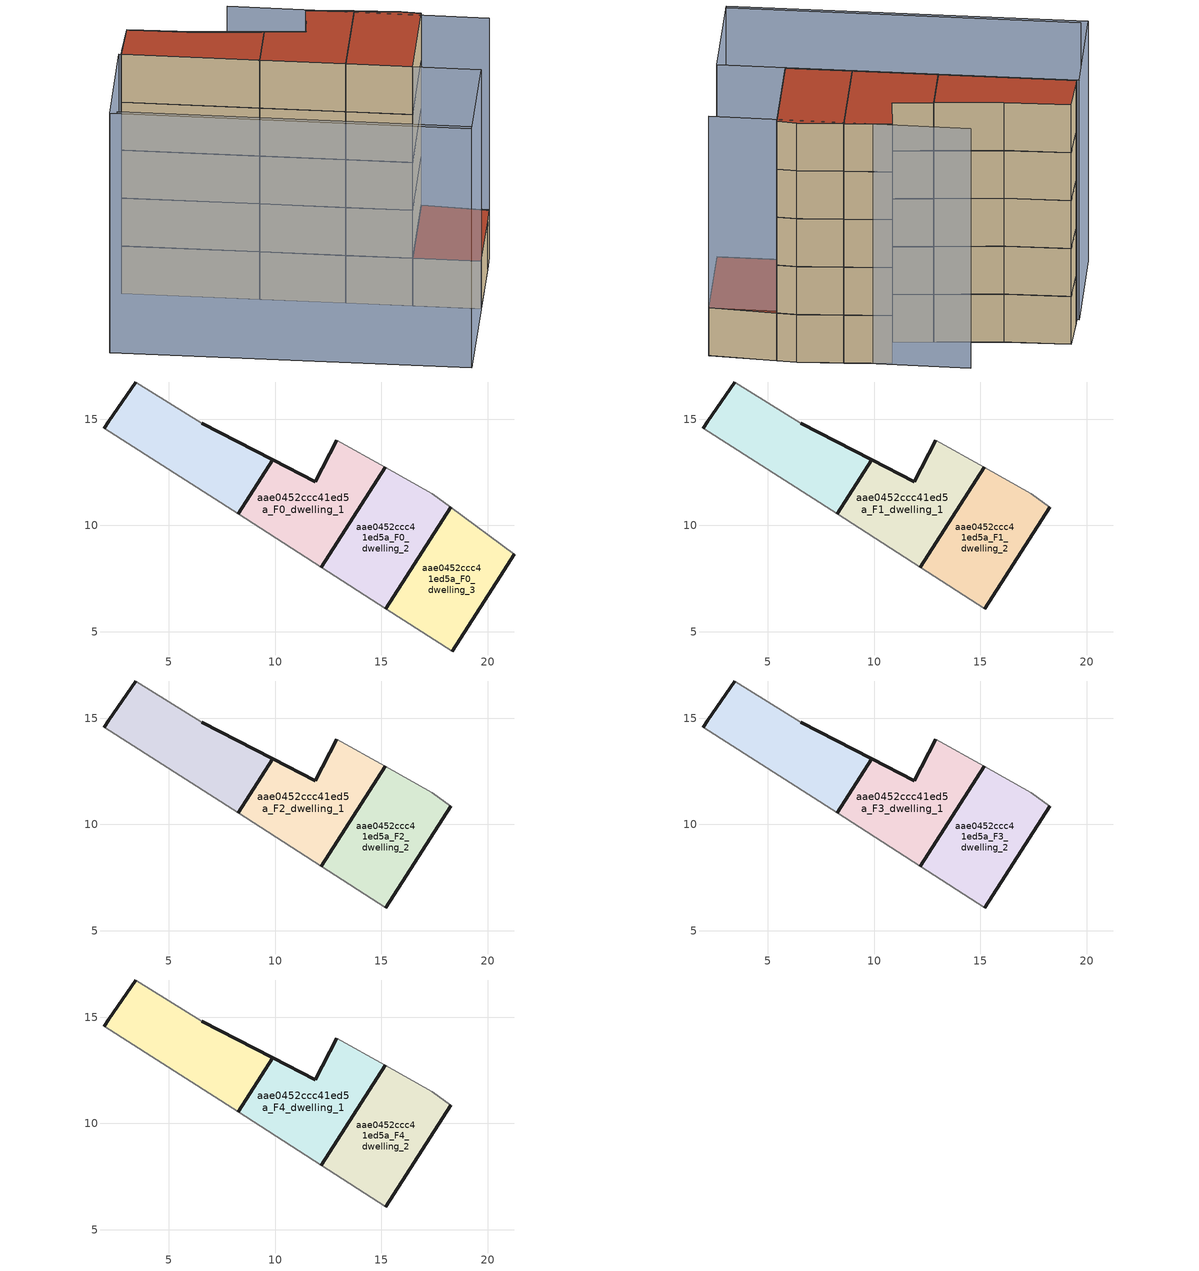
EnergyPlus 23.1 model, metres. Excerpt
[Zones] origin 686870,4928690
aae0452ccc41ed5a_F0_dwelling_0
 floor ground (EU_floor_Construction): 8.25,10.54 9.88,13.09 6.55,14.82 3.44,16.75 2.18,14.9 1.96,14.57 z0
 wall outside (EU_wall_Construction): 6.55,14.82 9.88,13.09 8.25,10.54 / 1.96,14.57 2.18,14.9 3.44,16.75 z0:3
 wall adiabatic (EU_wall_Construction): 8.25,10.54 1.96,14.57 / 3.44,16.75 6.55,14.82 z0:3
aae0452ccc41ed5a_F0_dwelling_1
 floor ground (EU_floor_Construction): 12.17,8.03 15.18,12.74 12.9,14.02 11.89,12.05 9.88,13.09 8.25,10.54 z0
 wall outside (EU_wall_Construction): 8.25,10.54 9.88,13.09 11.89,12.05 12.9,14.02 / 15.18,12.74 12.17,8.03 z0:3
 wall adiabatic (EU_wall_Construction): 12.17,8.03 8.25,10.54 / 12.9,14.02 15.18,12.74 z0:3
aae0452ccc41ed5a_F0_dwelling_2
 floor ground (EU_floor_Construction): 15.21,6.08 18.27,10.86 17.4,11.5 15.18,12.74 12.17,8.03 z0
 wall outside (EU_wall_Construction): 12.17,8.03 15.18,12.74 / 18.27,10.86 15.21,6.08 z0:3
 wall adiabatic (EU_wall_Construction): 15.21,6.08 12.17,8.03 / 15.18,12.74 17.4,11.5 18.27,10.86 z0:3
aae0452ccc41ed5a_F0_dwelling_3
 floor ground (EU_floor_Construction): 18.33,4.09 20.59,7.61 21.25,8.65 18.27,10.86 15.21,6.08 z0
 wall outside (EU_wall_Construction): 21.25,8.65 20.59,7.61 18.33,4.09 / 15.21,6.08 18.27,10.86 z0:3
 wall adiabatic (EU_wall_Construction): 18.33,4.09 15.21,6.08 / 18.27,10.86 21.25,8.65 z0:3
 roof outside (EU_roof_Construction): 21.25,8.65 20.59,7.61 18.33,4.09 15.21,6.08 18.27,10.86 z3
aae0452ccc41ed5a_F1_dwelling_0
 floor to aae0452ccc41ed5a_F0_dwelling_0 (EU_floor_Construction): 8.25,10.54 9.88,13.09 6.55,14.82 3.44,16.75 2.18,14.9 1.96,14.57 z3
 wall outside (EU_wall_Construction): 6.55,14.82 9.88,13.09 8.25,10.54 / 1.96,14.57 2.18,14.9 3.44,16.75 z3:6
 wall adiabatic (EU_wall_Construction): 8.25,10.54 1.96,14.57 / 3.44,16.75 6.55,14.82 z3:6
aae0452ccc41ed5a_F1_dwelling_1
 floor to aae0452ccc41ed5a_F0_dwelling_1 (EU_floor_Construction): 12.17,8.03 15.18,12.74 12.9,14.02 11.89,12.05 9.88,13.09 8.25,10.54 z3
 wall outside (EU_wall_Construction): 8.25,10.54 9.88,13.09 11.89,12.05 12.9,14.02 / 15.18,12.74 12.17,8.03 z3:6
 wall adiabatic (EU_wall_Construction): 12.17,8.03 8.25,10.54 / 12.9,14.02 15.18,12.74 z3:6
aae0452ccc41ed5a_F1_dwelling_2
 floor to aae0452ccc41ed5a_F0_dwelling_2 (EU_floor_Construction): 15.21,6.08 18.27,10.86 17.4,11.5 15.18,12.74 12.17,8.03 z3
 wall outside (EU_wall_Construction): 18.27,10.86 15.21,6.08 / 12.17,8.03 15.18,12.74 z3:6
 wall adiabatic (EU_wall_Construction): 15.21,6.08 12.17,8.03 / 15.18,12.74 17.4,11.5 18.27,10.86 z3:6
aae0452ccc41ed5a_F2_dwelling_0
 floor to aae0452ccc41ed5a_F1_dwelling_0 (EU_floor_Construction): 8.25,10.54 9.88,13.09 6.55,14.82 3.44,16.75 2.18,14.9 1.96,14.57 z6
 wall outside (EU_wall_Construction): 6.55,14.82 9.88,13.09 8.25,10.54 / 1.96,14.57 2.18,14.9 3.44,16.75 z6:9
 wall adiabatic (EU_wall_Construction): 8.25,10.54 1.96,14.57 / 3.44,16.75 6.55,14.82 z6:9
aae0452ccc41ed5a_F2_dwelling_1
 floor to aae0452ccc41ed5a_F1_dwelling_1 (EU_floor_Construction): 12.17,8.03 15.18,12.74 12.9,14.02 11.89,12.05 9.88,13.09 8.25,10.54 z6
 wall outside (EU_wall_Construction): 8.25,10.54 9.88,13.09 11.89,12.05 12.9,14.02 / 15.18,12.74 12.17,8.03 z6:9
 wall adiabatic (EU_wall_Construction): 12.17,8.03 8.25,10.54 / 12.9,14.02 15.18,12.74 z6:9
aae0452ccc41ed5a_F2_dwelling_2
 floor to aae0452ccc41ed5a_F1_dwelling_2 (EU_floor_Construction): 15.21,6.08 18.27,10.86 17.4,11.5 15.18,12.74 12.17,8.03 z6
 wall outside (EU_wall_Construction): 18.27,10.86 15.21,6.08 / 12.17,8.03 15.18,12.74 z6:9
 wall adiabatic (EU_wall_Construction): 15.21,6.08 12.17,8.03 / 15.18,12.74 17.4,11.5 18.27,10.86 z6:9
aae0452ccc41ed5a_F3_dwelling_0
 floor to aae0452ccc41ed5a_F2_dwelling_0 (EU_floor_Construction): 8.25,10.54 9.88,13.09 6.55,14.82 3.44,16.75 2.18,14.9 1.96,14.57 z9
 wall outside (EU_wall_Construction): 6.55,14.82 9.88,13.09 8.25,10.54 / 1.96,14.57 2.18,14.9 3.44,16.75 z9:12
 wall adiabatic (EU_wall_Construction): 8.25,10.54 1.96,14.57 / 3.44,16.75 6.55,14.82 z9:12
aae0452ccc41ed5a_F3_dwelling_1
 floor to aae0452ccc41ed5a_F2_dwelling_1 (EU_floor_Construction): 12.17,8.03 15.18,12.74 12.9,14.02 11.89,12.05 9.88,13.09 8.25,10.54 z9
 wall outside (EU_wall_Construction): 8.25,10.54 9.88,13.09 11.89,12.05 12.9,14.02 / 15.18,12.74 12.17,8.03 z9:12
 wall adiabatic (EU_wall_Construction): 12.17,8.03 8.25,10.54 / 12.9,14.02 15.18,12.74 z9:12
aae0452ccc41ed5a_F3_dwelling_2
 floor to aae0452ccc41ed5a_F2_dwelling_2 (EU_floor_Construction): 15.21,6.08 18.27,10.86 17.4,11.5 15.18,12.74 12.17,8.03 z9
 wall outside (EU_wall_Construction): 18.27,10.86 15.21,6.08 / 12.17,8.03 15.18,12.74 z9:12
 wall adiabatic (EU_wall_Construction): 15.21,6.08 12.17,8.03 / 15.18,12.74 17.4,11.5 18.27,10.86 z9:12
aae0452ccc41ed5a_F4_dwelling_0
 floor to aae0452ccc41ed5a_F3_dwelling_0 (EU_floor_Construction): 8.25,10.54 9.88,13.09 6.55,14.82 3.44,16.75 2.18,14.9 1.96,14.57 z12
 wall outside (EU_wall_Construction): 6.55,14.82 9.88,13.09 8.25,10.54 / 1.96,14.57 2.18,14.9 3.44,16.75 z12:15
 wall adiabatic (EU_wall_Construction): 8.25,10.54 1.96,14.57 / 3.44,16.75 6.55,14.82 z12:15
 roof outside (EU_roof_Construction): 9.88,13.09 8.25,10.54 1.96,14.57 2.18,14.9 3.44,16.75 6.55,14.82 z15
aae0452ccc41ed5a_F4_dwelling_1
 floor to aae0452ccc41ed5a_F3_dwelling_1 (EU_floor_Construction): 12.17,8.03 15.18,12.74 12.9,14.02 11.89,12.05 9.88,13.09 8.25,10.54 z12
 wall outside (EU_wall_Construction): 8.25,10.54 9.88,13.09 11.89,12.05 12.9,14.02 / 15.18,12.74 12.17,8.03 z12:15
 wall adiabatic (EU_wall_Construction): 12.17,8.03 8.25,10.54 / 12.9,14.02 15.18,12.74 z12:15
 roof outside (EU_roof_Construction): 15.18,12.74 12.17,8.03 8.25,10.54 9.88,13.09 11.89,12.05 12.9,14.02 z15
aae0452ccc41ed5a_F4_dwelling_2
 floor to aae0452ccc41ed5a_F3_dwelling_2 (EU_floor_Construction): 15.21,6.08 18.27,10.86 17.4,11.5 15.18,12.74 12.17,8.03 z12
 wall outside (EU_wall_Construction): 18.27,10.86 15.21,6.08 / 12.17,8.03 15.18,12.74 z12:15
 wall adiabatic (EU_wall_Construction): 15.21,6.08 12.17,8.03 / 15.18,12.74 17.4,11.5 18.27,10.86 z12:15
 roof outside (EU_roof_Construction): 17.4,11.5 18.27,10.86 15.21,6.08 12.17,8.03 15.18,12.74 z15
shading: -1.03,9.36 15.09,-0.98 / 21.25,8.65 9.39,16.4 / 1.86,14.63 18.33,4.09 / 18.33,4.09 14.99,-1.14 / 14.99,-1.14 -1.49,9.41 / -1.49,9.41 1.86,14.63 z0:15
[Building]
EU S2 Campaign: North Axis=0; Terrain=City; Solar Distribution=FullExterior
[Site:Location]
Bologna: Latitude=44.5; Longitude=11.25; Time Zone=1; Elevation=37
[SizingPeriod:WeatherFileDays]
AnnualSizingPeriod: Begin Month=1; Begin Day of Month=1; End Month=12; End Day of Month=31; Day of Week for Start Day=Monday; Use Weather File Daylight Saving Period=No; Use Weather File Rain and Snow Indicators=No
[MATERIAL]
EU_InternalMass_Material: Roughness=MediumRough; Thickness=0.1; Conductivity=1; Density=1800; Specific Heat=900; Thermal Absorptance=0.9; Solar Absorptance=0.7; Visible Absorptance=0.7
[MATERIAL:NOMASS] Roughness=MediumRough; Thermal Absorptance=0.9; Solar Absorptance=0.7; Visible Absorptance=0.7
Name | Thermal Resistance
EU_wall_NoMass | 0.905828
EU_roof_NoMass | 0.37593
EU_floor_NoMass | 0.67114
[CONSTRUCTION]
EU_wall_Construction: EU_wall_NoMass
EU_roof_Construction: EU_roof_NoMass
EU_floor_Construction: EU_floor_NoMass
EU_InternalMass_Construction: EU_InternalMass_Material
[ZONE] Type=1; Multiplier=1; Ceiling Height=autocalculate; Floor Area=autocalculate; Part of Total Floor Area=Yes
Name | Volume
aae0452ccc41ed5a_F0_dwelling_0; aae0452ccc41ed5a_F1_dwelling_1; aae0452ccc41ed5a_F2_dwelling_1; aae0452ccc41ed5a_F3_dwelling_1; aae0452ccc41ed5a_F4_dwelling_1 | 61.552
aae0452ccc41ed5a_F1_dwelling_0; aae0452ccc41ed5a_F2_dwelling_0; aae0452ccc41ed5a_F3_dwelling_0; aae0452ccc41ed5a_F4_dwelling_0 | 61.5535
aae0452ccc41ed5a_F0_dwelling_1 | 61.5527
aae0452ccc41ed5a_F0_dwelling_2; aae0452ccc41ed5a_F1_dwelling_2; aae0452ccc41ed5a_F2_dwelling_2; aae0452ccc41ed5a_F3_dwelling_2; aae0452ccc41ed5a_F4_dwelling_2 | 61.5623
aae0452ccc41ed5a_F0_dwelling_3 | 61.5454
[INTERNALMASS] Construction=EU_InternalMass_Construction
Name | Zone or ZoneList | Surface Area
aae0452ccc41ed5a_F0_dwelling_0_EU_InternalMass | aae0452ccc41ed5a_F0_dwelling_0 | 20.5178
aae0452ccc41ed5a_F0_dwelling_1_EU_InternalMass | aae0452ccc41ed5a_F0_dwelling_1 | 20.5174
aae0452ccc41ed5a_F0_dwelling_2_EU_InternalMass | aae0452ccc41ed5a_F0_dwelling_2 | 20.5207
aae0452ccc41ed5a_F0_dwelling_3_EU_InternalMass | aae0452ccc41ed5a_F0_dwelling_3 | 20.5146
aae0452ccc41ed5a_F1_dwelling_0_EU_InternalMass | aae0452ccc41ed5a_F1_dwelling_0 | 27.3551
aae0452ccc41ed5a_F1_dwelling_1_EU_InternalMass | aae0452ccc41ed5a_F1_dwelling_1 | 27.3583
aae0452ccc41ed5a_F1_dwelling_2_EU_InternalMass | aae0452ccc41ed5a_F1_dwelling_2 | 27.3534
aae0452ccc41ed5a_F2_dwelling_0_EU_InternalMass | aae0452ccc41ed5a_F2_dwelling_0 | 27.3551
aae0452ccc41ed5a_F2_dwelling_1_EU_InternalMass | aae0452ccc41ed5a_F2_dwelling_1 | 27.3583
aae0452ccc41ed5a_F2_dwelling_2_EU_InternalMass | aae0452ccc41ed5a_F2_dwelling_2 | 27.3534
aae0452ccc41ed5a_F3_dwelling_0_EU_InternalMass | aae0452ccc41ed5a_F3_dwelling_0 | 27.3551
aae0452ccc41ed5a_F3_dwelling_1_EU_InternalMass | aae0452ccc41ed5a_F3_dwelling_1 | 27.3583
aae0452ccc41ed5a_F3_dwelling_2_EU_InternalMass | aae0452ccc41ed5a_F3_dwelling_2 | 27.3534
aae0452ccc41ed5a_F4_dwelling_0_EU_InternalMass | aae0452ccc41ed5a_F4_dwelling_0 | 27.3551
aae0452ccc41ed5a_F4_dwelling_1_EU_InternalMass | aae0452ccc41ed5a_F4_dwelling_1 | 27.3583
aae0452ccc41ed5a_F4_dwelling_2_EU_InternalMass | aae0452ccc41ed5a_F4_dwelling_2 | 27.3534
[OTHEREQUIPMENT] Fuel Type=Electricity; Design Level Calculation Method=Watts/Area; Power per Zone Floor Area=1; Fraction Latent=0; Fraction Radiant=0; Fraction Lost=0; Carbon Dioxide Generation Rate=0; EndUse Subcategory=EU_Step8_InternalGains
Name | Zone or ZoneList or Space or SpaceList | Schedule
EU_Step8_InternalGain_aae0452ccc41ed5a_F0_dwelling_0_f000 | aae0452ccc41ed5a_F0_dwelling_0 | EU_Step8_GainSchedule_aae0452ccc41ed5a_F0_dwelling_0_f000
EU_Step8_InternalGain_aae0452ccc41ed5a_F0_dwelling_1_f000 | aae0452ccc41ed5a_F0_dwelling_1 | EU_Step8_GainSchedule_aae0452ccc41ed5a_F0_dwelling_1_f000
EU_Step8_InternalGain_aae0452ccc41ed5a_F0_dwelling_2_f000 | aae0452ccc41ed5a_F0_dwelling_2 | EU_Step8_GainSchedule_aae0452ccc41ed5a_F0_dwelling_2_f000
EU_Step8_InternalGain_aae0452ccc41ed5a_F0_dwelling_3_f000 | aae0452ccc41ed5a_F0_dwelling_3 | EU_Step8_GainSchedule_aae0452ccc41ed5a_F0_dwelling_3_f000
EU_Step8_InternalGain_aae0452ccc41ed5a_F1_dwelling_0_f000 | aae0452ccc41ed5a_F1_dwelling_0 | EU_Step8_GainSchedule_aae0452ccc41ed5a_F1_dwelling_0_f000
EU_Step8_InternalGain_aae0452ccc41ed5a_F1_dwelling_1_f000 | aae0452ccc41ed5a_F1_dwelling_1 | EU_Step8_GainSchedule_aae0452ccc41ed5a_F1_dwelling_1_f000
EU_Step8_InternalGain_aae0452ccc41ed5a_F1_dwelling_2_f000 | aae0452ccc41ed5a_F1_dwelling_2 | EU_Step8_GainSchedule_aae0452ccc41ed5a_F1_dwelling_2_f000
EU_Step8_InternalGain_aae0452ccc41ed5a_F2_dwelling_0_f000 | aae0452ccc41ed5a_F2_dwelling_0 | EU_Step8_GainSchedule_aae0452ccc41ed5a_F2_dwelling_0_f000
EU_Step8_InternalGain_aae0452ccc41ed5a_F2_dwelling_1_f000 | aae0452ccc41ed5a_F2_dwelling_1 | EU_Step8_GainSchedule_aae0452ccc41ed5a_F2_dwelling_1_f000
EU_Step8_InternalGain_aae0452ccc41ed5a_F2_dwelling_2_f000 | aae0452ccc41ed5a_F2_dwelling_2 | EU_Step8_GainSchedule_aae0452ccc41ed5a_F2_dwelling_2_f000
EU_Step8_InternalGain_aae0452ccc41ed5a_F3_dwelling_0_f000 | aae0452ccc41ed5a_F3_dwelling_0 | EU_Step8_GainSchedule_aae0452ccc41ed5a_F3_dwelling_0_f000
EU_Step8_InternalGain_aae0452ccc41ed5a_F3_dwelling_1_f000 | aae0452ccc41ed5a_F3_dwelling_1 | EU_Step8_GainSchedule_aae0452ccc41ed5a_F3_dwelling_1_f000
EU_Step8_InternalGain_aae0452ccc41ed5a_F3_dwelling_2_f000 | aae0452ccc41ed5a_F3_dwelling_2 | EU_Step8_GainSchedule_aae0452ccc41ed5a_F3_dwelling_2_f000
EU_Step8_InternalGain_aae0452ccc41ed5a_F4_dwelling_0_f000 | aae0452ccc41ed5a_F4_dwelling_0 | EU_Step8_GainSchedule_aae0452ccc41ed5a_F4_dwelling_0_f000
EU_Step8_InternalGain_aae0452ccc41ed5a_F4_dwelling_1_f000 | aae0452ccc41ed5a_F4_dwelling_1 | EU_Step8_GainSchedule_aae0452ccc41ed5a_F4_dwelling_1_f000
EU_Step8_InternalGain_aae0452ccc41ed5a_F4_dwelling_2_f000 | aae0452ccc41ed5a_F4_dwelling_2 | EU_Step8_GainSchedule_aae0452ccc41ed5a_F4_dwelling_2_f000
[ZONEVENTILATION:DESIGNFLOWRATE] Schedule=EU_AlwaysOn; Design Flow Rate Calculation Method=AirChanges/Hour; Air Changes per Hour=0.73129; Ventilation Type=Natural; Fan Pressure Rise=0; Fan Total Efficiency=1; Constant Term Coefficient=1; Temperature Term Coefficient=0; Velocity Term Coefficient=0; Velocity Squared Term Coefficient=0; Minimum Indoor Temperature=-100; Maximum Indoor Temperature=100; Delta Temperature=-100; Minimum Outdoor Temperature=-100; Maximum Outdoor Temperature=100; Maximum Wind Speed=40
Name | Zone or ZoneList or Space or SpaceList
EU_ConstantAir_aae0452ccc41ed5a_F0_dwelling_0 | aae0452ccc41ed5a_F0_dwelling_0
EU_ConstantAir_aae0452ccc41ed5a_F0_dwelling_1 | aae0452ccc41ed5a_F0_dwelling_1
EU_ConstantAir_aae0452ccc41ed5a_F0_dwelling_2 | aae0452ccc41ed5a_F0_dwelling_2
EU_ConstantAir_aae0452ccc41ed5a_F0_dwelling_3 | aae0452ccc41ed5a_F0_dwelling_3
EU_ConstantAir_aae0452ccc41ed5a_F1_dwelling_0 | aae0452ccc41ed5a_F1_dwelling_0
EU_ConstantAir_aae0452ccc41ed5a_F1_dwelling_1 | aae0452ccc41ed5a_F1_dwelling_1
EU_ConstantAir_aae0452ccc41ed5a_F1_dwelling_2 | aae0452ccc41ed5a_F1_dwelling_2
EU_ConstantAir_aae0452ccc41ed5a_F2_dwelling_0 | aae0452ccc41ed5a_F2_dwelling_0
EU_ConstantAir_aae0452ccc41ed5a_F2_dwelling_1 | aae0452ccc41ed5a_F2_dwelling_1
EU_ConstantAir_aae0452ccc41ed5a_F2_dwelling_2 | aae0452ccc41ed5a_F2_dwelling_2
EU_ConstantAir_aae0452ccc41ed5a_F3_dwelling_0 | aae0452ccc41ed5a_F3_dwelling_0
EU_ConstantAir_aae0452ccc41ed5a_F3_dwelling_1 | aae0452ccc41ed5a_F3_dwelling_1
EU_ConstantAir_aae0452ccc41ed5a_F3_dwelling_2 | aae0452ccc41ed5a_F3_dwelling_2
EU_ConstantAir_aae0452ccc41ed5a_F4_dwelling_0 | aae0452ccc41ed5a_F4_dwelling_0
EU_ConstantAir_aae0452ccc41ed5a_F4_dwelling_1 | aae0452ccc41ed5a_F4_dwelling_1
EU_ConstantAir_aae0452ccc41ed5a_F4_dwelling_2 | aae0452ccc41ed5a_F4_dwelling_2
[SIZING:ZONE] Zone Cooling Design Supply Air Temperature Input Method=SupplyAirTemperature; Zone Cooling Design Supply Air Temperature=13; Zone Heating Design Supply Air Temperature Input Method=SupplyAirTemperature; Zone Heating Design Supply Air Temperature=50; Zone Cooling Design Supply Air Humidity Ratio=0.008; Zone Heating Design Supply Air Humidity Ratio=0.008; Cooling Design Air Flow Method=DesignDay; Cooling Design Air Flow Rate=0; Cooling Minimum Air Flow per Zone Floor Area=0.000762; Cooling Minimum Air Flow=0; Cooling Minimum Air Flow Fraction=0.2; Heating Design Air Flow Method=DesignDay; Heating Design Air Flow Rate=0; Heating Maximum Air Flow per Zone Floor Area=0.002032; Heating Maximum Air Flow=0.141576; Heating Maximum Air Flow Fraction=0.3; Account for Dedicated Outdoor Air System=No; Dedicated Outdoor Air System Control Strategy=NeutralSupplyAir; Dedicated Outdoor Air Low Setpoint Temperature for Design=autosize; Dedicated Outdoor Air High Setpoint Temperature for Design=autosize; Zone Load Sizing Method=Sensible Load Only No Latent Load; Zone Latent Cooling Design Supply Air Humidity Ratio Input Method=HumidityRatioDifference; Zone Cooling Design Supply Air Humidity Ratio Difference=0.005; Zone Latent Heating Design Supply Air Humidity Ratio Input Method=HumidityRatioDifference; Zone Humidification Design Supply Air Humidity Ratio Difference=0.005
aae0452ccc41ed5a_F0_dwelling_0; aae0452ccc41ed5a_F0_dwelling_1; aae0452ccc41ed5a_F0_dwelling_2; aae0452ccc41ed5a_F0_dwelling_3; aae0452ccc41ed5a_F1_dwelling_0; aae0452ccc41ed5a_F1_dwelling_1; aae0452ccc41ed5a_F1_dwelling_2; aae0452ccc41ed5a_F2_dwelling_0; aae0452ccc41ed5a_F2_dwelling_1; aae0452ccc41ed5a_F2_dwelling_2; aae0452ccc41ed5a_F3_dwelling_0; aae0452ccc41ed5a_F3_dwelling_1; aae0452ccc41ed5a_F3_dwelling_2; aae0452ccc41ed5a_F4_dwelling_0; aae0452ccc41ed5a_F4_dwelling_1; aae0452ccc41ed5a_F4_dwelling_2
[ThermostatSetpoint:DualSetpoint] Heating Setpoint Temperature Schedule=HVACTemplate-Always 20; Cooling Setpoint Temperature Schedule=HVACTemplate-Always 50
EU_HeatOnly_aae0452ccc41ed5a_F0_dwelling_0 Dual SP Control; EU_HeatOnly_aae0452ccc41ed5a_F0_dwelling_1 Dual SP Control; EU_HeatOnly_aae0452ccc41ed5a_F0_dwelling_2 Dual SP Control; EU_HeatOnly_aae0452ccc41ed5a_F0_dwelling_3 Dual SP Control; EU_HeatOnly_aae0452ccc41ed5a_F1_dwelling_0 Dual SP Control; EU_HeatOnly_aae0452ccc41ed5a_F1_dwelling_1 Dual SP Control; EU_HeatOnly_aae0452ccc41ed5a_F1_dwelling_2 Dual SP Control; EU_HeatOnly_aae0452ccc41ed5a_F2_dwelling_0 Dual SP Control; EU_HeatOnly_aae0452ccc41ed5a_F2_dwelling_1 Dual SP Control; EU_HeatOnly_aae0452ccc41ed5a_F2_dwelling_2 Dual SP Control; EU_HeatOnly_aae0452ccc41ed5a_F3_dwelling_0 Dual SP Control; EU_HeatOnly_aae0452ccc41ed5a_F3_dwelling_1 Dual SP Control; EU_HeatOnly_aae0452ccc41ed5a_F3_dwelling_2 Dual SP Control; EU_HeatOnly_aae0452ccc41ed5a_F4_dwelling_0 Dual SP Control; EU_HeatOnly_aae0452ccc41ed5a_F4_dwelling_1 Dual SP Control; EU_HeatOnly_aae0452ccc41ed5a_F4_dwelling_2 Dual SP Control
[ZoneControl:Thermostat] Control Type Schedule=HVACTemplate-Always 4
Name | Zone or ZoneList | Control
aae0452ccc41ed5a_F0_dwelling_0 Thermostat | aae0452ccc41ed5a_F0_dwelling_0 | EU_HeatOnly_aae0452ccc41ed5a_F0_dwelling_0 Dual SP Control
aae0452ccc41ed5a_F0_dwelling_1 Thermostat | aae0452ccc41ed5a_F0_dwelling_1 | EU_HeatOnly_aae0452ccc41ed5a_F0_dwelling_1 Dual SP Control
aae0452ccc41ed5a_F0_dwelling_2 Thermostat | aae0452ccc41ed5a_F0_dwelling_2 | EU_HeatOnly_aae0452ccc41ed5a_F0_dwelling_2 Dual SP Control
aae0452ccc41ed5a_F0_dwelling_3 Thermostat | aae0452ccc41ed5a_F0_dwelling_3 | EU_HeatOnly_aae0452ccc41ed5a_F0_dwelling_3 Dual SP Control
aae0452ccc41ed5a_F1_dwelling_0 Thermostat | aae0452ccc41ed5a_F1_dwelling_0 | EU_HeatOnly_aae0452ccc41ed5a_F1_dwelling_0 Dual SP Control
aae0452ccc41ed5a_F1_dwelling_1 Thermostat | aae0452ccc41ed5a_F1_dwelling_1 | EU_HeatOnly_aae0452ccc41ed5a_F1_dwelling_1 Dual SP Control
aae0452ccc41ed5a_F1_dwelling_2 Thermostat | aae0452ccc41ed5a_F1_dwelling_2 | EU_HeatOnly_aae0452ccc41ed5a_F1_dwelling_2 Dual SP Control
aae0452ccc41ed5a_F2_dwelling_0 Thermostat | aae0452ccc41ed5a_F2_dwelling_0 | EU_HeatOnly_aae0452ccc41ed5a_F2_dwelling_0 Dual SP Control
aae0452ccc41ed5a_F2_dwelling_1 Thermostat | aae0452ccc41ed5a_F2_dwelling_1 | EU_HeatOnly_aae0452ccc41ed5a_F2_dwelling_1 Dual SP Control
aae0452ccc41ed5a_F2_dwelling_2 Thermostat | aae0452ccc41ed5a_F2_dwelling_2 | EU_HeatOnly_aae0452ccc41ed5a_F2_dwelling_2 Dual SP Control
aae0452ccc41ed5a_F3_dwelling_0 Thermostat | aae0452ccc41ed5a_F3_dwelling_0 | EU_HeatOnly_aae0452ccc41ed5a_F3_dwelling_0 Dual SP Control
aae0452ccc41ed5a_F3_dwelling_1 Thermostat | aae0452ccc41ed5a_F3_dwelling_1 | EU_HeatOnly_aae0452ccc41ed5a_F3_dwelling_1 Dual SP Control
aae0452ccc41ed5a_F3_dwelling_2 Thermostat | aae0452ccc41ed5a_F3_dwelling_2 | EU_HeatOnly_aae0452ccc41ed5a_F3_dwelling_2 Dual SP Control
aae0452ccc41ed5a_F4_dwelling_0 Thermostat | aae0452ccc41ed5a_F4_dwelling_0 | EU_HeatOnly_aae0452ccc41ed5a_F4_dwelling_0 Dual SP Control
aae0452ccc41ed5a_F4_dwelling_1 Thermostat | aae0452ccc41ed5a_F4_dwelling_1 | EU_HeatOnly_aae0452ccc41ed5a_F4_dwelling_1 Dual SP Control
aae0452ccc41ed5a_F4_dwelling_2 Thermostat | aae0452ccc41ed5a_F4_dwelling_2 | EU_HeatOnly_aae0452ccc41ed5a_F4_dwelling_2 Dual SP Control
[Zone equipment]
aae0452ccc41ed5a_F0_dwelling_0: aae0452ccc41ed5a_F0_dwelling_0 Ideal Loads Air System
aae0452ccc41ed5a_F0_dwelling_1: aae0452ccc41ed5a_F0_dwelling_1 Ideal Loads Air System
aae0452ccc41ed5a_F0_dwelling_2: aae0452ccc41ed5a_F0_dwelling_2 Ideal Loads Air System
aae0452ccc41ed5a_F0_dwelling_3: aae0452ccc41ed5a_F0_dwelling_3 Ideal Loads Air System
aae0452ccc41ed5a_F1_dwelling_0: aae0452ccc41ed5a_F1_dwelling_0 Ideal Loads Air System
aae0452ccc41ed5a_F1_dwelling_1: aae0452ccc41ed5a_F1_dwelling_1 Ideal Loads Air System
aae0452ccc41ed5a_F1_dwelling_2: aae0452ccc41ed5a_F1_dwelling_2 Ideal Loads Air System
aae0452ccc41ed5a_F2_dwelling_0: aae0452ccc41ed5a_F2_dwelling_0 Ideal Loads Air System
aae0452ccc41ed5a_F2_dwelling_1: aae0452ccc41ed5a_F2_dwelling_1 Ideal Loads Air System
aae0452ccc41ed5a_F2_dwelling_2: aae0452ccc41ed5a_F2_dwelling_2 Ideal Loads Air System
aae0452ccc41ed5a_F3_dwelling_0: aae0452ccc41ed5a_F3_dwelling_0 Ideal Loads Air System
aae0452ccc41ed5a_F3_dwelling_1: aae0452ccc41ed5a_F3_dwelling_1 Ideal Loads Air System
aae0452ccc41ed5a_F3_dwelling_2: aae0452ccc41ed5a_F3_dwelling_2 Ideal Loads Air System
aae0452ccc41ed5a_F4_dwelling_0: aae0452ccc41ed5a_F4_dwelling_0 Ideal Loads Air System
aae0452ccc41ed5a_F4_dwelling_1: aae0452ccc41ed5a_F4_dwelling_1 Ideal Loads Air System
aae0452ccc41ed5a_F4_dwelling_2: aae0452ccc41ed5a_F4_dwelling_2 Ideal Loads Air System
[ZoneHVAC:IdealLoadsAirSystem] Availability Schedule=EU_AlwaysOn; Maximum Heating Supply Air Temperature [C]=50; Minimum Cooling Supply Air Temperature [C]=13; Maximum Heating Supply Air Humidity Ratio [kg-H20/kg-air]=0.0156; Minimum Cooling Supply Air Humidity Ratio [kg-H20/kg-air]=0.0077; Heating Limit=NoLimit; Cooling Limit=NoLimit; Heating Availability Schedule=EU_AlwaysOn; Cooling Availability Schedule=EU_CoolingOff; Dehumidification Control Type=ConstantSensibleHeatRatio; Cooling Sensible Heat Ratio=0.7; Humidification Control Type=None; Demand Controlled Ventilation Type=None; Outdoor Air Economizer Type=NoEconomizer; Heat Recovery Type=None; Sensible Heat Recovery Effectiveness=0.7; Latent Heat Recovery Effectiveness=0.65
aae0452ccc41ed5a_F0_dwelling_0 Ideal Loads Air System; aae0452ccc41ed5a_F0_dwelling_1 Ideal Loads Air System; aae0452ccc41ed5a_F0_dwelling_2 Ideal Loads Air System; aae0452ccc41ed5a_F0_dwelling_3 Ideal Loads Air System; aae0452ccc41ed5a_F1_dwelling_0 Ideal Loads Air System; aae0452ccc41ed5a_F1_dwelling_1 Ideal Loads Air System; aae0452ccc41ed5a_F1_dwelling_2 Ideal Loads Air System; aae0452ccc41ed5a_F2_dwelling_0 Ideal Loads Air System; aae0452ccc41ed5a_F2_dwelling_1 Ideal Loads Air System; aae0452ccc41ed5a_F2_dwelling_2 Ideal Loads Air System; aae0452ccc41ed5a_F3_dwelling_0 Ideal Loads Air System; aae0452ccc41ed5a_F3_dwelling_1 Ideal Loads Air System; aae0452ccc41ed5a_F3_dwelling_2 Ideal Loads Air System; aae0452ccc41ed5a_F4_dwelling_0 Ideal Loads Air System; aae0452ccc41ed5a_F4_dwelling_1 Ideal Loads Air System; aae0452ccc41ed5a_F4_dwelling_2 Ideal Loads Air System
[SCHEDULE:CONSTANT]
Name | Hourly Value
EU_AlwaysOn | 1
EU_CoolingOff | 0
[SCHEDULE:FILE] Column Number=1; Rows to Skip at Top=0; Number of Hours of Data=8760; Column Separator=Comma; Interpolate to Timestep=No; Minutes per Item=60; Adjust Schedule for Daylight Savings=Yes
Name | File
EU_Step8_GainSchedule_aae0452ccc41ed5a_F0_dwelling_0_f000 | ../../schedules/aae0452ccc41ed5a/aae0452ccc41ed5a_F0_dwelling_0_f000_gain.csv
EU_Step8_GainSchedule_aae0452ccc41ed5a_F0_dwelling_1_f000 | ../../schedules/aae0452ccc41ed5a/aae0452ccc41ed5a_F0_dwelling_1_f000_gain.csv
EU_Step8_GainSchedule_aae0452ccc41ed5a_F0_dwelling_2_f000 | ../../schedules/aae0452ccc41ed5a/aae0452ccc41ed5a_F0_dwelling_2_f000_gain.csv
EU_Step8_GainSchedule_aae0452ccc41ed5a_F0_dwelling_3_f000 | ../../schedules/aae0452ccc41ed5a/aae0452ccc41ed5a_F0_dwelling_3_f000_gain.csv
EU_Step8_GainSchedule_aae0452ccc41ed5a_F1_dwelling_0_f000 | ../../schedules/aae0452ccc41ed5a/aae0452ccc41ed5a_F1_dwelling_0_f000_gain.csv
EU_Step8_GainSchedule_aae0452ccc41ed5a_F1_dwelling_1_f000 | ../../schedules/aae0452ccc41ed5a/aae0452ccc41ed5a_F1_dwelling_1_f000_gain.csv
EU_Step8_GainSchedule_aae0452ccc41ed5a_F1_dwelling_2_f000 | ../../schedules/aae0452ccc41ed5a/aae0452ccc41ed5a_F1_dwelling_2_f000_gain.csv
EU_Step8_GainSchedule_aae0452ccc41ed5a_F2_dwelling_0_f000 | ../../schedules/aae0452ccc41ed5a/aae0452ccc41ed5a_F2_dwelling_0_f000_gain.csv
EU_Step8_GainSchedule_aae0452ccc41ed5a_F2_dwelling_1_f000 | ../../schedules/aae0452ccc41ed5a/aae0452ccc41ed5a_F2_dwelling_1_f000_gain.csv
EU_Step8_GainSchedule_aae0452ccc41ed5a_F2_dwelling_2_f000 | ../../schedules/aae0452ccc41ed5a/aae0452ccc41ed5a_F2_dwelling_2_f000_gain.csv
EU_Step8_GainSchedule_aae0452ccc41ed5a_F3_dwelling_0_f000 | ../../schedules/aae0452ccc41ed5a/aae0452ccc41ed5a_F3_dwelling_0_f000_gain.csv
EU_Step8_GainSchedule_aae0452ccc41ed5a_F3_dwelling_1_f000 | ../../schedules/aae0452ccc41ed5a/aae0452ccc41ed5a_F3_dwelling_1_f000_gain.csv
EU_Step8_GainSchedule_aae0452ccc41ed5a_F3_dwelling_2_f000 | ../../schedules/aae0452ccc41ed5a/aae0452ccc41ed5a_F3_dwelling_2_f000_gain.csv
EU_Step8_GainSchedule_aae0452ccc41ed5a_F4_dwelling_0_f000 | ../../schedules/aae0452ccc41ed5a/aae0452ccc41ed5a_F4_dwelling_0_f000_gain.csv
EU_Step8_GainSchedule_aae0452ccc41ed5a_F4_dwelling_1_f000 | ../../schedules/aae0452ccc41ed5a/aae0452ccc41ed5a_F4_dwelling_1_f000_gain.csv
EU_Step8_GainSchedule_aae0452ccc41ed5a_F4_dwelling_2_f000 | ../../schedules/aae0452ccc41ed5a/aae0452ccc41ed5a_F4_dwelling_2_f000_gain.csv
[Schedule:Compact]
HVACTemplate-Always 20: Through: 12/31, For: AllDays, Until: 24:00, 20
HVACTemplate-Always 50: Through: 12/31, For: AllDays, Until: 24:00, 50
HVACTemplate-Always 4: Through: 12/31, For: AllDays, Until: 24:00, 4
